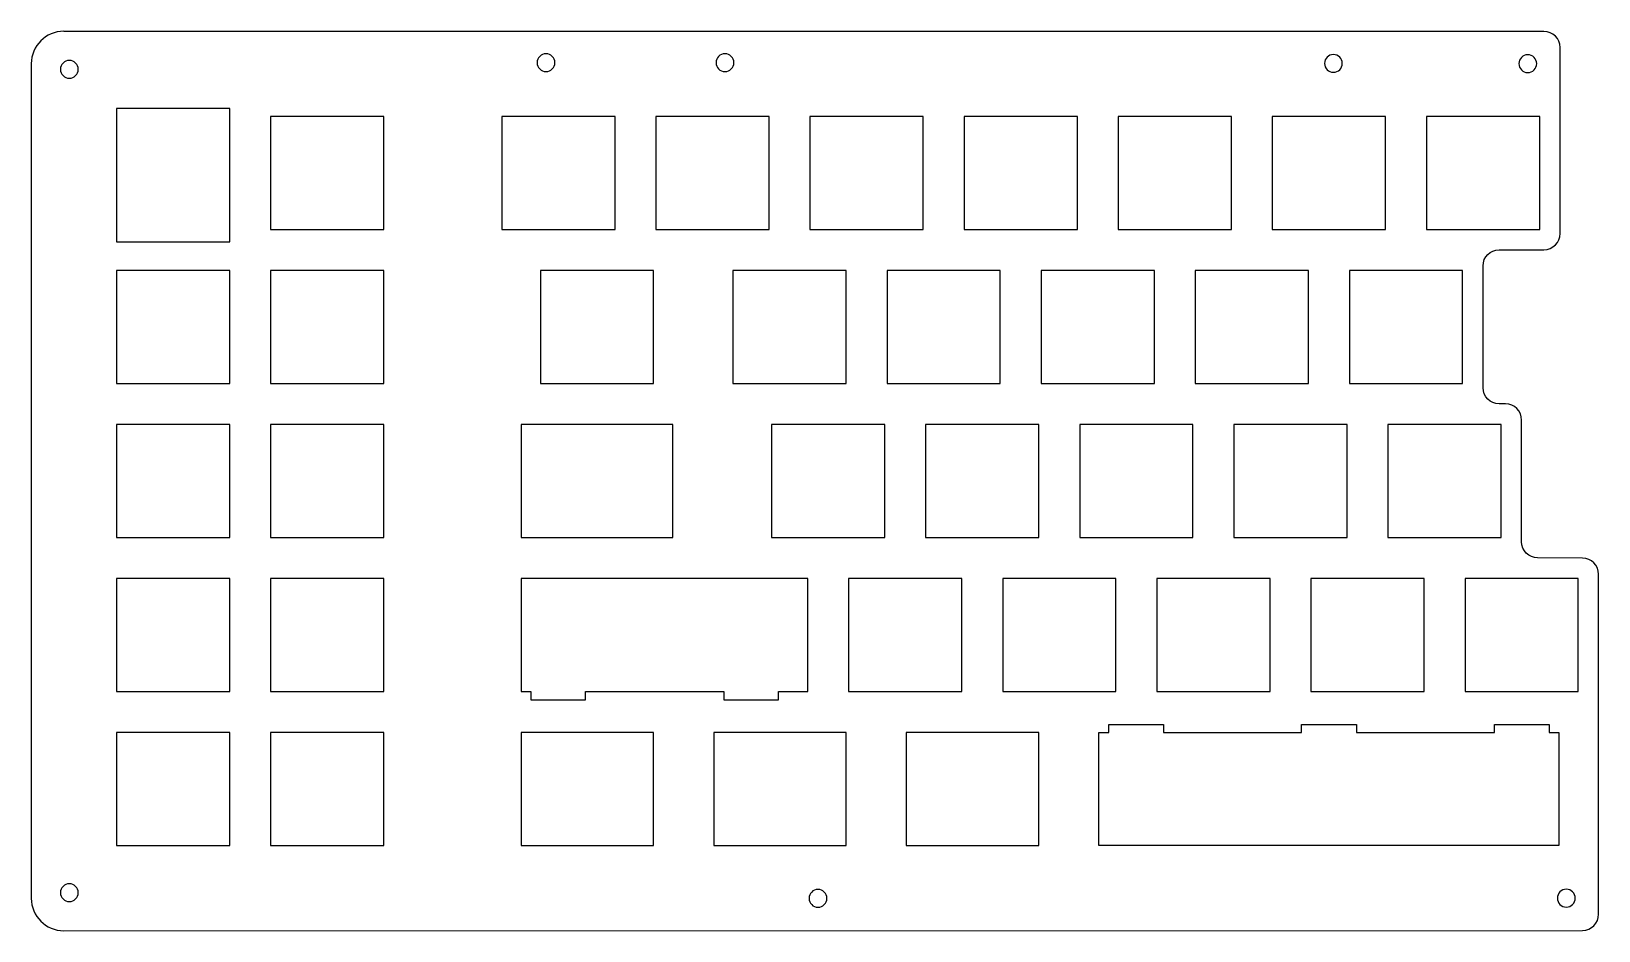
# Model space of a CAD drawing. Header units: inches. Extents: x 52 to 246, y -164 to -52.
import ezdxf

# ---------------------------------------------------------------- set-up
doc = ezdxf.new("R2010")
doc.units = ezdxf.units.IN
doc.header["$MEASUREMENT"] = 0
doc.layers.add('Layer 1', color=7, linetype='Continuous')

# ---------------------------------------------------------------- blocks, each defined once
blk = doc.blocks.new('block 2')
at = {"layer": 'Layer 1', "color": 7, "lineweight": 25, "true_color": 0xffffff}
blk.add_lwpolyline([(110.37, -76.91), (124.37, -76.91), (124.37, -62.91), (110.37, -62.91), (110.37, -76.91)], dxfattribs=at)
blk = doc.blocks.new('block 3')
at = {"layer": 'Layer 1', "color": 7, "lineweight": 25, "true_color": 0xffffff}
blk.add_lwpolyline([(129.42, -76.91), (143.42, -76.91), (143.42, -62.91), (129.42, -62.91), (129.42, -76.91)], dxfattribs=at)
blk = doc.blocks.new('block 4')
at = {"layer": 'Layer 1', "color": 7, "lineweight": 25, "true_color": 0xffffff}
blk.add_lwpolyline([(148.47, -76.91), (162.47, -76.91), (162.47, -62.91), (148.47, -62.91), (148.47, -76.91)], dxfattribs=at)
blk = doc.blocks.new('block 5')
at = {"layer": 'Layer 1', "color": 7, "lineweight": 25, "true_color": 0xffffff}
blk.add_lwpolyline([(167.52, -76.91), (181.52, -76.91), (181.52, -62.91), (167.52, -62.91), (167.52, -76.91)], dxfattribs=at)
blk = doc.blocks.new('block 6')
at = {"layer": 'Layer 1', "color": 7, "lineweight": 25, "true_color": 0xffffff}
blk.add_lwpolyline([(186.57, -76.91), (200.57, -76.91), (200.57, -62.91), (186.57, -62.91), (186.57, -76.91)], dxfattribs=at)
blk = doc.blocks.new('block 7')
at = {"layer": 'Layer 1', "color": 7, "lineweight": 25, "true_color": 0xffffff}
blk.add_lwpolyline([(205.62, -76.91), (219.62, -76.91), (219.62, -62.91), (205.62, -62.91), (205.62, -76.91)], dxfattribs=at)
blk = doc.blocks.new('block 8')
at = {"layer": 'Layer 1', "color": 7, "lineweight": 25, "true_color": 0xffffff}
blk.add_lwpolyline([(224.67, -76.91), (238.67, -76.91), (238.67, -62.91), (224.67, -62.91), (224.67, -76.91)], dxfattribs=at)
blk = doc.blocks.new('block 9')
at = {"layer": 'Layer 1', "color": 7, "lineweight": 25, "true_color": 0xffffff}
blk.add_lwpolyline([(115.14, -95.96), (129.14, -95.96), (129.14, -81.96), (115.14, -81.96), (115.14, -95.96)], dxfattribs=at)
blk = doc.blocks.new('block 10')
at = {"layer": 'Layer 1', "color": 7, "lineweight": 25, "true_color": 0xffffff}
blk.add_lwpolyline([(138.95, -95.96), (152.95, -95.96), (152.95, -81.96), (138.95, -81.96), (138.95, -95.96)], dxfattribs=at)
blk = doc.blocks.new('block 11')
at = {"layer": 'Layer 1', "color": 7, "lineweight": 25, "true_color": 0xffffff}
blk.add_lwpolyline([(158, -95.96), (172, -95.96), (172, -81.96), (158, -81.96), (158, -95.96)], dxfattribs=at)
blk = doc.blocks.new('block 12')
at = {"layer": 'Layer 1', "color": 7, "lineweight": 25, "true_color": 0xffffff}
blk.add_lwpolyline([(177.05, -95.96), (191.05, -95.96), (191.05, -81.96), (177.05, -81.96), (177.05, -95.96)], dxfattribs=at)
blk = doc.blocks.new('block 13')
at = {"layer": 'Layer 1', "color": 7, "lineweight": 25, "true_color": 0xffffff}
blk.add_lwpolyline([(196.1, -95.96), (210.1, -95.96), (210.1, -81.96), (196.1, -81.96), (196.1, -95.96)], dxfattribs=at)
blk = doc.blocks.new('block 14')
at = {"layer": 'Layer 1', "color": 7, "lineweight": 25, "true_color": 0xffffff}
blk.add_lwpolyline([(215.15, -95.96), (229.15, -95.96), (229.15, -81.96), (215.15, -81.96), (215.15, -95.96)], dxfattribs=at)
blk = doc.blocks.new('block 15')
at = {"layer": 'Layer 1', "color": 7, "lineweight": 25, "true_color": 0xffffff}
blk.add_lwpolyline([(143.71, -115.01), (157.71, -115.01), (157.71, -101.01), (143.71, -101.01), (143.71, -115.01)], dxfattribs=at)
blk = doc.blocks.new('block 16')
at = {"layer": 'Layer 1', "color": 7, "lineweight": 25, "true_color": 0xffffff}
blk.add_lwpolyline([(162.76, -115.01), (176.76, -115.01), (176.76, -101.01), (162.76, -101.01), (162.76, -115.01)], dxfattribs=at)
blk = doc.blocks.new('block 17')
at = {"layer": 'Layer 1', "color": 7, "lineweight": 25, "true_color": 0xffffff}
blk.add_lwpolyline([(181.81, -115.01), (195.81, -115.01), (195.81, -101.01), (181.81, -101.01), (181.81, -115.01)], dxfattribs=at)
blk = doc.blocks.new('block 18')
at = {"layer": 'Layer 1', "color": 7, "lineweight": 25, "true_color": 0xffffff}
blk.add_lwpolyline([(200.86, -115.01), (214.86, -115.01), (214.86, -101.01), (200.86, -101.01), (200.86, -115.01)], dxfattribs=at)
blk = doc.blocks.new('block 19')
at = {"layer": 'Layer 1', "color": 7, "lineweight": 25, "true_color": 0xffffff}
blk.add_lwpolyline([(219.91, -115.01), (233.91, -115.01), (233.91, -101.01), (219.91, -101.01), (219.91, -115.01)], dxfattribs=at)
blk = doc.blocks.new('block 20')
at = {"layer": 'Layer 1', "color": 7, "lineweight": 25, "true_color": 0xffffff}
blk.add_lwpolyline([(153.24, -134.06), (167.24, -134.06), (167.24, -120.06), (153.24, -120.06), (153.24, -134.06)], dxfattribs=at)
blk = doc.blocks.new('block 21')
at = {"layer": 'Layer 1', "color": 7, "lineweight": 25, "true_color": 0xffffff}
blk.add_lwpolyline([(172.29, -134.06), (186.29, -134.06), (186.29, -120.06), (172.29, -120.06), (172.29, -134.06)], dxfattribs=at)
blk = doc.blocks.new('block 22')
at = {"layer": 'Layer 1', "color": 7, "lineweight": 25, "true_color": 0xffffff}
blk.add_lwpolyline([(191.34, -134.06), (205.34, -134.06), (205.34, -120.06), (191.34, -120.06), (191.34, -134.06)], dxfattribs=at)
blk = doc.blocks.new('block 23')
at = {"layer": 'Layer 1', "color": 7, "lineweight": 25, "true_color": 0xffffff}
blk.add_lwpolyline([(210.39, -134.06), (224.39, -134.06), (224.39, -120.06), (210.39, -120.06), (210.39, -134.06)], dxfattribs=at)
blk = doc.blocks.new('block 24')
at = {"layer": 'Layer 1', "color": 7, "lineweight": 25, "true_color": 0xffffff}
blk.add_lwpolyline([(229.44, -134.06), (243.44, -134.06), (243.44, -120.06), (229.44, -120.06), (229.44, -134.06)], dxfattribs=at)
blk = doc.blocks.new('block 25')
at = {"layer": 'Layer 1', "color": 7, "lineweight": 25, "true_color": 0xffffff}
blk.add_lwpolyline([(62.75, -78.41), (76.75, -78.41), (76.75, -61.91), (62.75, -61.91), (62.75, -78.41)], dxfattribs=at)
blk = doc.blocks.new('block 26')
at = {"layer": 'Layer 1', "color": 7, "lineweight": 25, "true_color": 0xffffff}
blk.add_lwpolyline([(81.8, -76.91), (95.8, -76.91), (95.8, -62.91), (81.8, -62.91), (81.8, -76.91)], dxfattribs=at)
blk = doc.blocks.new('block 27')
at = {"layer": 'Layer 1', "color": 7, "lineweight": 25, "true_color": 0xffffff}
blk.add_lwpolyline([(62.75, -95.96), (76.75, -95.96), (76.75, -81.96), (62.75, -81.96), (62.75, -95.96)], dxfattribs=at)
blk = doc.blocks.new('block 28')
at = {"layer": 'Layer 1', "color": 7, "lineweight": 25, "true_color": 0xffffff}
blk.add_lwpolyline([(81.8, -95.96), (95.8, -95.96), (95.8, -81.96), (81.8, -81.96), (81.8, -95.96)], dxfattribs=at)
blk = doc.blocks.new('block 29')
at = {"layer": 'Layer 1', "color": 7, "lineweight": 25, "true_color": 0xffffff}
blk.add_lwpolyline([(62.75, -115.01), (76.75, -115.01), (76.75, -101.01), (62.75, -101.01), (62.75, -115.01)], dxfattribs=at)
blk = doc.blocks.new('block 30')
at = {"layer": 'Layer 1', "color": 7, "lineweight": 25, "true_color": 0xffffff}
blk.add_lwpolyline([(81.8, -115.01), (95.8, -115.01), (95.8, -101.01), (81.8, -101.01), (81.8, -115.01)], dxfattribs=at)
blk = doc.blocks.new('block 31')
at = {"layer": 'Layer 1', "color": 7, "lineweight": 25, "true_color": 0xffffff}
blk.add_lwpolyline([(62.75, -134.06), (76.75, -134.06), (76.75, -120.06), (62.75, -120.06), (62.75, -134.06)], dxfattribs=at)
blk = doc.blocks.new('block 32')
at = {"layer": 'Layer 1', "color": 7, "lineweight": 25, "true_color": 0xffffff}
blk.add_lwpolyline([(81.8, -134.06), (95.8, -134.06), (95.8, -120.06), (81.8, -120.06), (81.8, -134.06)], dxfattribs=at)
blk = doc.blocks.new('block 33')
at = {"layer": 'Layer 1', "color": 7, "lineweight": 25, "true_color": 0xffffff}
blk.add_lwpolyline([(62.75, -153.11), (76.75, -153.11), (76.75, -139.11), (62.75, -139.11), (62.75, -153.11)], dxfattribs=at)
blk = doc.blocks.new('block 34')
at = {"layer": 'Layer 1', "color": 7, "lineweight": 25, "true_color": 0xffffff}
blk.add_lwpolyline([(81.8, -153.11), (95.8, -153.11), (95.8, -139.11), (81.8, -139.11), (81.8, -153.11)], dxfattribs=at)

msp = doc.modelspace()

# ---------------------------------------------------------------- linework, layer by layer
at = {"layer": 'Layer 1', "color": 7, "lineweight": 25, "true_color": 0xffffff}
for points in [[(126.75, -101.01), (117.52, -101.01), (112.75, -101.01), (112.75, -115.01), (117.52, -115.01), (126.75, -115.01), (131.52, -115.01), (131.52, -101.01), (126.75, -101.01)], [(136.28, -120.06), (134.19, -120.06), (126.75, -120.06), (122.28, -120.06), (112.75, -120.06), (112.75, -134.06), (113.97, -134.06), (113.97, -135.06), (120.72, -135.06), (120.72, -134.06), (122.28, -134.06), (126.75, -134.06), (134.19, -134.06), (136.28, -134.06), (137.84, -134.06), (137.84, -135.06), (144.59, -135.06), (144.59, -134.06), (148.19, -134.06), (148.19, -120.06), (136.28, -120.06)], [(126.75, -139.11), (115.14, -139.11), (112.75, -139.11), (112.75, -153.11), (115.14, -153.11), (126.75, -153.11), (129.14, -153.11), (129.14, -139.11), (126.75, -139.11)], [(150.57, -139.11), (138.95, -139.11), (136.57, -139.11), (136.57, -153.11), (138.95, -153.11), (150.57, -153.11), (152.95, -153.11), (152.95, -139.11), (150.57, -139.11)], [(174.38, -139.11), (162.76, -139.11), (160.38, -139.11), (160.38, -153.11), (162.76, -153.11), (174.38, -153.11), (176.76, -153.11), (176.76, -139.11), (174.38, -139.11)], [(231.53, -153.11), (227.05, -153.11), (219.62, -153.11), (217.53, -153.11), (207.72, -153.11), (205.62, -153.11), (200.57, -153.11), (198.19, -153.11), (193.72, -153.11), (186.57, -153.11), (184.19, -153.11), (184.19, -139.11), (185.4, -139.11), (185.4, -138.11), (192.15, -138.11), (192.15, -139.11), (193.72, -139.11), (198.19, -139.11), (200.57, -139.11), (205.62, -139.11), (207.72, -139.11), (209.22, -139.11), (209.22, -138.11), (209.28, -138.11), (215.97, -138.11), (216.03, -138.11), (216.03, -139.11), (217.53, -139.11), (219.62, -139.11), (227.05, -139.11), (231.53, -139.11), (233.09, -139.11), (233.09, -138.11), (239.84, -138.11), (239.84, -139.11), (241.05, -139.11), (241.05, -153.11), (231.53, -153.11)]]:
    msp.add_lwpolyline(points, dxfattribs=at)
at = {"layer": 'Layer 1', "color": 175, "lineweight": 25, "true_color": 0x48499e}
msp.add_open_spline([(56.22, -52.39), (56.22, -52.39), (239.2, -52.39), (239.2, -52.39), (240.3, -52.39), (241.2, -53.28), (241.2, -54.39), (241.2, -54.39), (241.2, -62.35), (241.2, -62.35), (241.2, -62.35), (241.2, -77.39), (241.2, -77.39), (241.2, -78.49), (240.3, -79.39), (239.2, -79.39), (239.2, -79.39), (233.67, -79.4), (233.67, -79.4), (232.57, -79.41), (231.67, -80.3), (231.67, -81.4), (231.67, -81.4), (231.67, -96.46), (231.67, -96.46), (231.67, -97.56), (232.57, -98.46), (233.67, -98.46), (233.67, -98.46), (234.44, -98.46), (234.44, -98.46), (235.54, -98.46), (236.44, -99.35), (236.44, -100.46), (236.44, -100.46), (236.44, -115.52), (236.44, -115.52), (236.44, -116.62), (237.32, -117.51), (238.42, -117.52), (238.42, -117.52), (243.97, -117.55), (243.97, -117.55), (245.07, -117.55), (245.96, -118.45), (245.96, -119.55), (245.96, -119.55), (245.96, -161.6), (245.96, -161.6), (245.96, -162.7), (245.06, -163.6), (243.96, -163.6), (243.96, -163.6), (56.22, -163.63), (56.22, -163.63), (54.01, -163.63), (52.22, -161.84), (52.22, -159.63), (52.22, -159.63), (52.22, -56.38), (52.22, -56.38), (52.22, -54.17), (54.01, -52.38), (56.22, -52.38), (56.22, -52.38), (56.22, -52.39), (56.22, -52.39)], degree=3, knots=[0, 0, 0, 0, 1, 1, 1, 2, 2, 2, 3, 3, 3, 4, 4, 4, 5, 5, 5, 6, 6, 6, 7, 7, 7, 8, 8, 8, 9, 9, 9, 10, 10, 10, 11, 11, 11, 12, 12, 12, 13, 13, 13, 14, 14, 14, 15, 15, 15, 16, 16, 16, 17, 17, 17, 18, 18, 18, 19, 19, 19, 20, 20, 20, 21, 21, 21, 22, 22, 22, 22], dxfattribs=at)
at = {"layer": 'Layer 1', "color": 195, "lineweight": 25, "true_color": 0x794d9e}
for points in [[(58.02, -57.08), (58.02, -57.69), (57.53, -58.18), (56.92, -58.18), (56.32, -58.18), (55.82, -57.69), (55.82, -57.08), (55.82, -56.47), (56.32, -55.98), (56.92, -55.98), (57.53, -55.98), (58.02, -56.47), (58.02, -57.08)], [(116.94, -56.26), (116.94, -56.86), (116.45, -57.36), (115.84, -57.36), (115.23, -57.36), (114.74, -56.86), (114.74, -56.26), (114.74, -55.65), (115.23, -55.16), (115.84, -55.16), (116.45, -55.16), (116.94, -55.65), (116.94, -56.26)], [(139.06, -56.26), (139.06, -56.86), (138.57, -57.36), (137.96, -57.36), (137.35, -57.36), (136.86, -56.86), (136.86, -56.26), (136.86, -55.65), (137.35, -55.16), (137.96, -55.16), (138.57, -55.16), (139.06, -55.65), (139.06, -56.26)], [(214.27, -56.35), (214.27, -56.96), (213.78, -57.45), (213.17, -57.45), (212.57, -57.45), (212.07, -56.96), (212.07, -56.35), (212.07, -55.75), (212.57, -55.25), (213.17, -55.25), (213.78, -55.25), (214.27, -55.75), (214.27, -56.35)], [(238.3, -56.38), (238.3, -56.99), (237.81, -57.48), (237.2, -57.48), (236.59, -57.48), (236.1, -56.99), (236.1, -56.38), (236.1, -55.77), (236.59, -55.28), (237.2, -55.28), (237.81, -55.28), (238.3, -55.77), (238.3, -56.38)], [(58.02, -158.93), (58.02, -159.54), (57.53, -160.03), (56.92, -160.03), (56.32, -160.03), (55.82, -159.54), (55.82, -158.93), (55.82, -158.32), (56.32, -157.83), (56.92, -157.83), (57.53, -157.83), (58.02, -158.32), (58.02, -158.93)], [(150.56, -159.63), (150.56, -160.24), (150.07, -160.73), (149.46, -160.73), (148.85, -160.73), (148.36, -160.24), (148.36, -159.63), (148.36, -159.02), (148.85, -158.53), (149.46, -158.53), (150.07, -158.53), (150.56, -159.02), (150.56, -159.63)], [(243.06, -159.61), (243.06, -160.21), (242.57, -160.71), (241.96, -160.71), (241.35, -160.71), (240.86, -160.21), (240.86, -159.61), (240.86, -159), (241.35, -158.51), (241.96, -158.51), (242.57, -158.51), (243.06, -159), (243.06, -159.61)]]:
    msp.add_open_spline(points, degree=3, knots=[0, 0, 0, 0, 1, 1, 1, 2, 2, 2, 3, 3, 3, 4, 4, 4, 4], dxfattribs=at)

# ---------------------------------------------------------------- block references
at = {"layer": 'Layer 1'}
for name in ['block 25', 'block 26', 'block 2', 'block 3', 'block 4', 'block 5', 'block 6', 'block 7', 'block 8', 'block 27', 'block 28', 'block 9', 'block 10', 'block 11', 'block 12', 'block 13', 'block 14', 'block 29', 'block 30', 'block 15', 'block 16', 'block 17', 'block 18', 'block 19', 'block 31', 'block 32', 'block 20', 'block 21', 'block 22', 'block 23', 'block 24', 'block 33', 'block 34']:
    msp.add_blockref(name, (0, 0), dxfattribs=at)

doc.saveas('drawing.dxf')
